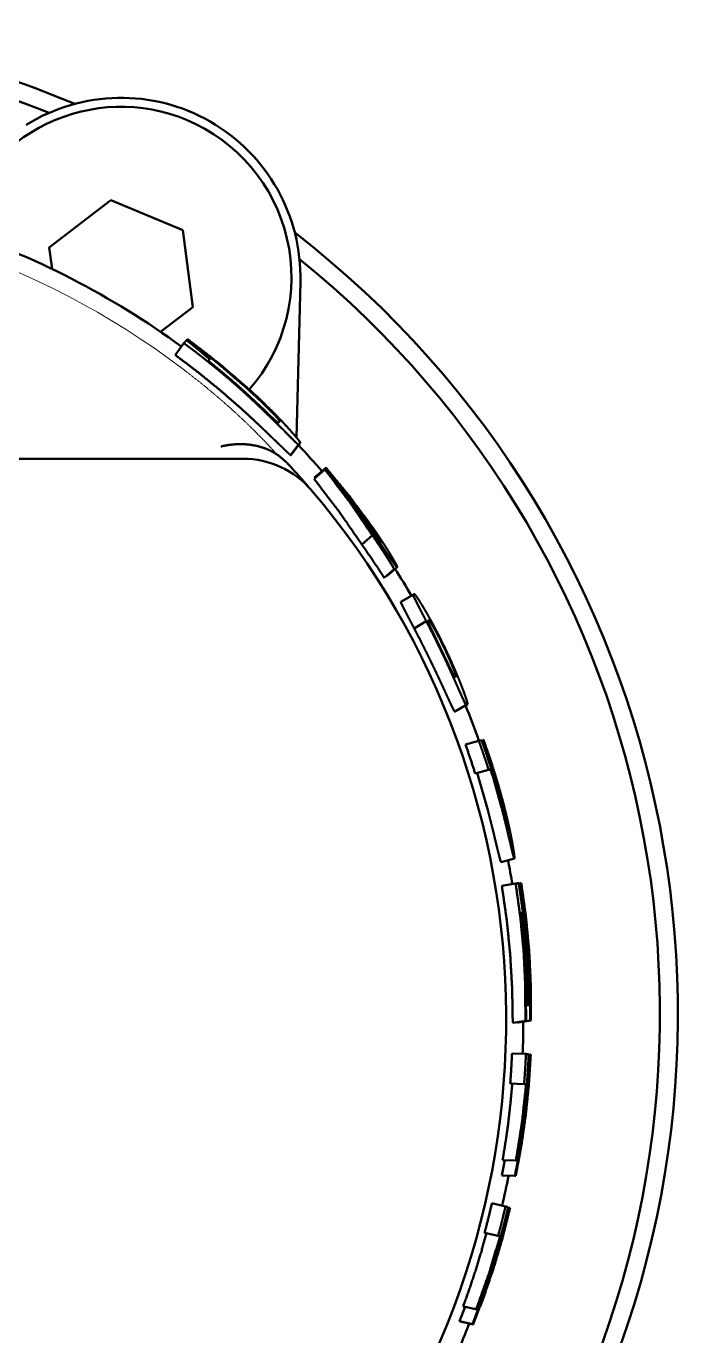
# Paper-space layout 'Layout1' of a CAD drawing. Header units: millimetres. Extents: x 69 to 348, y 30 to 269.
# Drawn here: x 239.91 to 254.44, y 239.8 to 268.98 of the extents above; entities that cross this region are included whole.
import ezdxf

# ---------------------------------------------------------------- set-up
doc = ezdxf.new("R2010")
doc.units = ezdxf.units.MM
doc.layers.add('170', color=7, linetype='Continuous', true_color=0xffffff)

psp = doc.layouts.get("Layout1")

# ---------------------------------------------------------------- linework, layer by layer
at = {"layer": '170', "color": 155, "linetype": 'Continuous', "lineweight": 50}
for p, q in [((240.429, 264.053), (241.805, 265.105)), ((241.805, 265.105), (243.404, 264.439)), ((243.404, 264.439), (243.627, 262.722)), ((240.491, 263.573), (240.429, 264.053)), ((245.938, 259.821), (246.027, 263.284)), ((243.627, 262.722), (242.911, 262.174)), ((243.43, 261.919), (243.238, 261.656)), ((243.502, 261.999), (243.491, 261.984)), ((245.851, 259.467), (246.022, 259.701)), ((245.817, 259.429), (245.988, 259.663)), ((245.821, 259.435), (245.847, 259.464)), ((245.847, 259.464), (245.851, 259.467)), ((246.585, 259.134), (246.343, 258.925)), ((246.599, 259.144), (246.585, 259.134)), ((246.574, 259.104), (246.333, 258.895)), ((247.631, 257.637), (247.398, 257.435)), ((248.121, 256.888), (247.896, 256.694)), ((247.961, 256.735), (248.186, 256.93)), ((248.542, 256.316), (248.27, 256.156)), ((248.835, 255.724), (248.565, 255.565)), ((249.753, 253.874), (249.5, 253.725)), ((249.753, 253.874), (249.753, 253.874)), ((250.006, 253.058), (249.709, 252.977)), ((250.11, 253.084), (250.094, 253.08)), ((250.225, 252.413), (249.925, 252.332)), ((250.213, 251.49), (249.968, 252.343)), ((250.503, 250.359), (250.799, 250.439)), ((250.826, 249.882), (250.519, 249.831)), ((250.934, 249.887), (250.898, 249.881)), ((251.118, 247.172), (251.054, 247.162)), ((251.101, 247.17), (251.054, 247.163)), ((251.043, 246.821), (250.762, 246.774)), ((251.061, 246.823), (250.78, 246.776)), ((251.151, 246.829), (250.87, 246.783)), ((251.169, 246.83), (250.887, 246.784)), ((251.056, 246.083), (250.746, 246.095)), ((251.015, 245.408), (250.706, 245.421)), ((250.582, 243.717), (250.52, 243.378)), ((250.833, 243.708), (250.537, 243.72)), ((250.85, 243.707), (250.554, 243.719)), ((250.833, 243.708), (250.85, 243.707)), ((250.811, 243.366), (250.52, 243.378)), ((250.828, 243.364), (250.537, 243.376)), ((250.601, 242.687), (250.297, 242.756)), ((250.436, 242.031), (250.134, 242.1)), ((249.7, 240.448), (249.577, 240.126)), ((249.947, 240.393), (249.657, 240.459)), ((249.963, 240.389), (249.673, 240.455)), ((249.947, 240.393), (249.963, 240.389)), ((249.863, 240.061), (249.577, 240.126)), ((249.879, 240.056), (249.594, 240.121))]:
    psp.add_line(p, q, dxfattribs=at)
for centre, radius, start, end in [((232.442, 246.983), 22, 67.1194, 166.1925), ((232.442, 246.983), 21.6, 68.3006, 165.9337), ((242.028, 263.387), 4, 60.2115, 121.8971), ((242.028, 263.387), 3.8, 67.4, 163.9897), ((242.028, 263.387), 3.8, 318.8459, 67.4), ((242.028, 263.387), 4, 358.526, 60.2115), ((232.442, 246.983), 22, 247.125, 52.2806), ((232.446, 246.856), 18.552, 53.8646, 71.7704), ((232.442, 246.983), 21.6, 248.3062, 51.0994), ((232.446, 246.856), 18.625, 40.9704, 43.3766), ((244.753, 257.344), 2, 40.4363, 90), ((232.446, 246.856), 18.17, 320.3131, 40.4363), ((232.446, 246.856), 18.625, 30.4407, 32.5907), ((232.446, 246.856), 18.625, 19.4442, 22.0489), ((232.446, 246.856), 18.552, 9.3084, 11.013), ((232.446, 246.856), 18.552, 357.5876, 359.833), ((232.446, 246.856), 18.552, 347.0332, 349.1714), ((232.446, 246.856), 18.625, 336.4595, 338.65)]:
    psp.add_arc(centre, radius, start, end, dxfattribs=at)
at = {"layer": '170', "color": 155, "linetype": 'Continuous', "lineweight": 13}
for centre, radius, start, end in [((242.028, 263.387), 3.8, 67.4, 163.9897), ((242.028, 263.387), 3.8, 318.86, 67.4), ((232.446, 246.856), 18.17, 52.9774, 127.0982), ((232.446, 246.856), 18.17, 320.3131, 40.4363)]:
    psp.add_arc(centre, radius, start, end, dxfattribs=at)
at = {"layer": '170', "color": 155, "linetype": 'Continuous', "lineweight": 50}
for points, knots in [([(243.489, 261.985), (243.482, 261.977), (243.467, 261.96), (243.452, 261.944), (243.444, 261.936), (243.43, 261.919)], [0, 0, 0.125147, 0.375096, 0.625061, 0.750035, 1, 1]), ([(243.43, 261.919), (243.498, 261.869), (243.566, 261.818), (243.634, 261.767), (243.702, 261.716), (243.769, 261.664), (243.837, 261.612), (243.904, 261.559), (243.97, 261.506)], [0, 0, 0.124879, 0.24973, 0.374774, 0.499814, 0.624854, 0.749902, 0.874956, 1, 1]), ([(244.002, 261.565), (243.939, 261.618), (243.876, 261.672), (243.812, 261.725), (243.748, 261.777), (243.684, 261.83), (243.619, 261.882), (243.554, 261.933), (243.489, 261.985)], [0, 0, 0.124888, 0.249805, 0.374824, 0.499854, 0.624857, 0.749924, 0.874927, 1, 1]), ([(243.502, 261.999), (244.181, 261.475), (244.832, 260.917)], [0, 0, 0.5, 1, 1]), ([(244.894, 260.883), (244.219, 261.466), (243.514, 262.012)], [0, 0, 0.499985, 1, 1]), ([(243.238, 261.656), (243.51, 261.453), (243.78, 261.245)], [0, 0, 0.499986, 1, 1]), ([(243.97, 261.506), (244.078, 261.42), (244.185, 261.333), (244.291, 261.245), (244.396, 261.156), (244.501, 261.066), (244.605, 260.975), (244.708, 260.883), (244.811, 260.791)], [0, 0, 0.124901, 0.249787, 0.374828, 0.499857, 0.624897, 0.749927, 0.874959, 1, 1]), ([(244.773, 260.849), (244.676, 260.936), (244.578, 261.022), (244.479, 261.108), (244.38, 261.192), (244.28, 261.276), (244.179, 261.36), (244.078, 261.442), (243.976, 261.524)], [0, 0, 0.124791, 0.249609, 0.374663, 0.499732, 0.624797, 0.749865, 0.874932, 1, 1]), ([(243.78, 261.245), (244.208, 260.897), (244.625, 260.537)], [0, 0, 0.500007, 1, 1]), ([(244.832, 260.917), (244.983, 260.778), (245.131, 260.639), (245.167, 260.604), (245.203, 260.569), (245.238, 260.535), (245.273, 260.501), (245.306, 260.468), (245.338, 260.436), (245.354, 260.42), (245.369, 260.404), (245.383, 260.389), (245.398, 260.375), (245.424, 260.347), (245.448, 260.322), (245.459, 260.31), (245.47, 260.299), (245.48, 260.288), (245.489, 260.278), (245.506, 260.259), (245.521, 260.243), (245.533, 260.228), (245.543, 260.216), (245.557, 260.198), (245.565, 260.186), (245.568, 260.179), (245.568, 260.176)], [0, 0, 0.196269, 0.390087, 0.438031, 0.485705, 0.532778, 0.578787, 0.623582, 0.667079, 0.688263, 0.708973, 0.728985, 0.748287, 0.784577, 0.81787, 0.833452, 0.848281, 0.862414, 0.87574, 0.899857, 0.920814, 0.938767, 0.953718, 0.975806, 0.989588, 0.996896, 1, 1]), ([(245.546, 260.253), (245.472, 260.329), (245.395, 260.407), (245.356, 260.446), (245.315, 260.486), (245.274, 260.526), (245.233, 260.566), (245.065, 260.726), (244.894, 260.883)], [0, 0, 0.116831, 0.237759, 0.299512, 0.362023, 0.425196, 0.488793, 0.744133, 1, 1]), ([(245.536, 260.151), (245.533, 260.15), (245.527, 260.153), (245.523, 260.155), (245.517, 260.159), (245.51, 260.164), (245.501, 260.171), (245.491, 260.18), (245.479, 260.19), (245.464, 260.204), (245.447, 260.219), (245.427, 260.237), (245.405, 260.258), (245.393, 260.269), (245.38, 260.281), (245.352, 260.307), (245.291, 260.366), (245.274, 260.382), (245.24, 260.414), (245.223, 260.431), (245.151, 260.498), (245.078, 260.568), (245.041, 260.603), (245.003, 260.638), (244.965, 260.673), (244.927, 260.709), (244.85, 260.779), (244.773, 260.849)], [0, 0, 0.003121, 0.009291, 0.014287, 0.020862, 0.029256, 0.039731, 0.05274, 0.068683, 0.087734, 0.110163, 0.136027, 0.165214, 0.181153, 0.198023, 0.234735, 0.316714, 0.338644, 0.384012, 0.407253, 0.502098, 0.599504, 0.648987, 0.698827, 0.748854, 0.798943, 0.89936, 1, 1]), ([(244.811, 260.791), (244.981, 260.634), (245.149, 260.475), (245.312, 260.317), (245.465, 260.167)], [0, 0, 0.256303, 0.512077, 0.762647, 1, 1]), ([(244.625, 260.537), (244.797, 260.382), (244.967, 260.225), (245.05, 260.147), (245.132, 260.07), (245.211, 259.995), (245.287, 259.923)], [0, 0, 0.256322, 0.512106, 0.638691, 0.762717, 0.883378, 1, 1]), ([(245.465, 260.167), (245.523, 260.11), (245.579, 260.054), (245.641, 259.993), (245.699, 259.935), (245.803, 259.83), (245.848, 259.785), (245.889, 259.744)], [0, 0, 0.136335, 0.267495, 0.412956, 0.550046, 0.796135, 0.903693, 1, 1]), ([(245.948, 259.809), (245.916, 259.847), (245.881, 259.888), (245.835, 259.94), (245.785, 259.996), (245.731, 260.056), (245.673, 260.119), (245.611, 260.184), (245.546, 260.253)], [0, 0, 0.082456, 0.173134, 0.288568, 0.413925, 0.548498, 0.691534, 0.842277, 1, 1]), ([(245.287, 259.923), (245.353, 259.859), (245.416, 259.799), (245.476, 259.741), (245.559, 259.661), (245.584, 259.636), (245.633, 259.589), (245.677, 259.546), (245.717, 259.508)], [0, 0, 0.153079, 0.299519, 0.438661, 0.632199, 0.692176, 0.804716, 0.907347, 1, 1]), ([(245.889, 259.744), (245.924, 259.71), (245.949, 259.687), (245.958, 259.678), (245.966, 259.672), (245.972, 259.667), (245.977, 259.664), (245.984, 259.662), (245.987, 259.662), (245.989, 259.664), (245.991, 259.667)], [0, 0, 0.35862, 0.611588, 0.704752, 0.778678, 0.835591, 0.877677, 0.929027, 0.955249, 0.977309, 1, 1]), ([(246.018, 259.698), (246.023, 259.702), (246.021, 259.713), (246.014, 259.725), (246.001, 259.743), (245.991, 259.756), (245.979, 259.771), (245.965, 259.789), (245.948, 259.809)], [0, 0, 0.042989, 0.122365, 0.222221, 0.388871, 0.503275, 0.642096, 0.80735, 1, 1]), ([(245.713, 259.27), (245.577, 259.391), (245.424, 259.491), (245.383, 259.512), (245.342, 259.533), (245.299, 259.552), (245.255, 259.57), (245.165, 259.601), (245.073, 259.627), (244.978, 259.646), (244.881, 259.66), (244.831, 259.665), (244.781, 259.668), (244.73, 259.67), (244.679, 259.67), (244.575, 259.667), (244.471, 259.657), (244.419, 259.65), (244.366, 259.641), (244.34, 259.636), (244.313, 259.631), (244.287, 259.626), (244.261, 259.62)], [0, 0, 0.116396, 0.233261, 0.26285, 0.292665, 0.32275, 0.353081, 0.414046, 0.475426, 0.53744, 0.60037, 0.632255, 0.664459, 0.697026, 0.729904, 0.796179, 0.86327, 0.897182, 0.931366, 0.948584, 0.965754, 0.982847, 1, 1]), ([(245.717, 259.508), (245.752, 259.475), (245.777, 259.452), (245.787, 259.444), (245.795, 259.437), (245.801, 259.433), (245.806, 259.43), (245.813, 259.427), (245.816, 259.428), (245.817, 259.429)], [0, 0, 0.370179, 0.631271, 0.727443, 0.803827, 0.862642, 0.906152, 0.95955, 0.986853, 1, 1]), ([(245.991, 259.667), (246.004, 259.682), (246.018, 259.698)], [0, 0, 0.50002, 1, 1]), ([(220.138, 259.344), (221.561, 259.344), (223.002, 259.344), (224.467, 259.344), (225.21, 259.344), (226.725, 259.344), (228.287, 259.344), (229.294, 259.344), (229.498, 259.344), (229.704, 259.344), (229.91, 259.344), (230.735, 259.344), (232.391, 259.344), (234.054, 259.344), (234.471, 259.344), (234.884, 259.344), (235.7, 259.344), (237.294, 259.344), (238.847, 259.344), (239.612, 259.344), (240.369, 259.344), (241.117, 259.344), (242.59, 259.344), (244.037, 259.344), (244.753, 259.344)], [0, 0, 0.057785, 0.116328, 0.175845, 0.206055, 0.26761, 0.331068, 0.371954, 0.380263, 0.388618, 0.396987, 0.430507, 0.497772, 0.565347, 0.582268, 0.599059, 0.632206, 0.696978, 0.760085, 0.791133, 0.821889, 0.852289, 0.91212, 0.970916, 1, 1]), ([(245.713, 259.27), (245.719, 259.264), (245.725, 259.258), (245.732, 259.251), (245.738, 259.243)], [0, 0, 0.226214, 0.475409, 0.735308, 1, 1]), ([(245.738, 259.243), (245.858, 259.114), (245.963, 258.998), (246.055, 258.894), (246.133, 258.806), (246.201, 258.728)], [0, 0, 0.253752, 0.48111, 0.680813, 0.850782, 1, 1]), ([(246.585, 259.134), (247.12, 258.484), (247.621, 257.809)], [0, 0, 0.499991, 1, 1]), ([(247.624, 257.834), (247.128, 258.502), (246.599, 259.144)], [0, 0, 0.499988, 1, 1]), ([(246.333, 258.895), (246.884, 258.177), (247.398, 257.435)], [0, 0, 0.500418, 1, 1]), ([(246.574, 259.104), (247.123, 258.385), (247.631, 257.637)], [0, 0, 0.500292, 1, 1]), ([(247.599, 257.793), (247.103, 258.461), (246.574, 259.104)], [0, 0, 0.499996, 1, 1]), ([(248.121, 256.888), (247.779, 257.46), (247.416, 258.019)], [0, 0, 0.499799, 1, 1]), ([(247.416, 258.018), (247.436, 257.99), (247.457, 257.962), (247.477, 257.934), (247.498, 257.905), (247.518, 257.877), (247.538, 257.848), (247.558, 257.82), (247.579, 257.791)], [0, 0, 0.124941, 0.249974, 0.374936, 0.499949, 0.624953, 0.749991, 0.874978, 1, 1]), ([(247.579, 257.791), (247.642, 257.701), (247.704, 257.611), (247.735, 257.567), (247.781, 257.501), (247.811, 257.457), (247.854, 257.393), (247.882, 257.351), (247.91, 257.311), (247.936, 257.272), (247.984, 257.201), (248.028, 257.137)], [0, 0, 0.139068, 0.276612, 0.344745, 0.446019, 0.512876, 0.610721, 0.673625, 0.734649, 0.793615, 0.902915, 1, 1]), ([(247.761, 257.565), (247.745, 257.586), (247.728, 257.61), (247.709, 257.637), (247.689, 257.665), (247.668, 257.695), (247.645, 257.727), (247.599, 257.793)], [0, 0, 0.09465, 0.19969, 0.315859, 0.441311, 0.573795, 0.712794, 1, 1]), ([(247.621, 257.809), (247.644, 257.776), (247.667, 257.744), (247.688, 257.712), (247.709, 257.681), (247.728, 257.653), (247.746, 257.626), (247.762, 257.601), (247.777, 257.578)], [0, 0, 0.143373, 0.284422, 0.423148, 0.556299, 0.680703, 0.796737, 0.90354, 1, 1]), ([(248.028, 257.137), (248.057, 257.094), (248.083, 257.057), (248.105, 257.025), (248.124, 256.999), (248.132, 256.988), (248.139, 256.978), (248.146, 256.969), (248.152, 256.961), (248.163, 256.948), (248.171, 256.939), (248.178, 256.932), (248.182, 256.929), (248.184, 256.929), (248.185, 256.929), (248.185, 256.931), (248.186, 256.933), (248.18, 256.95), (248.166, 256.981), (248.161, 256.992), (248.155, 257.003), (248.148, 257.016), (248.141, 257.03), (248.124, 257.061), (248.103, 257.097), (248.092, 257.117), (248.079, 257.138), (248.066, 257.161), (248.051, 257.185), (248.02, 257.237), (247.985, 257.293), (247.966, 257.323), (247.947, 257.354), (247.926, 257.386), (247.905, 257.419), (247.862, 257.485), (247.817, 257.554), (247.722, 257.694), (247.624, 257.834)], [0, 0, 0.039217, 0.073025, 0.101907, 0.126276, 0.136843, 0.146364, 0.154838, 0.162371, 0.174845, 0.184236, 0.190977, 0.195186, 0.196408, 0.19726, 0.198291, 0.199861, 0.213277, 0.23945, 0.248155, 0.257862, 0.268593, 0.280348, 0.307018, 0.338236, 0.355698, 0.374434, 0.39436, 0.415347, 0.460607, 0.510438, 0.537171, 0.564941, 0.593415, 0.622483, 0.682351, 0.744304, 0.871222, 1, 1]), ([(247.398, 257.435), (247.652, 257.067), (247.896, 256.694)], [0, 0, 0.500001, 1, 1]), ([(247.631, 257.637), (247.695, 257.545), (247.757, 257.453), (247.82, 257.36), (247.881, 257.266), (247.942, 257.172), (248.002, 257.078), (248.062, 256.983), (248.121, 256.888)], [0, 0, 0.124865, 0.249734, 0.374901, 0.500051, 0.625216, 0.750388, 0.875201, 1, 1]), ([(247.777, 257.578), (247.792, 257.553), (247.804, 257.534), (247.809, 257.526), (247.812, 257.519), (247.816, 257.513), (247.819, 257.507), (247.826, 257.491), (247.828, 257.484), (247.827, 257.483), (247.825, 257.483), (247.821, 257.487), (247.815, 257.494), (247.811, 257.498), (247.806, 257.505), (247.8, 257.512), (247.794, 257.521), (247.779, 257.541), (247.761, 257.565)], [0, 0, 0.136709, 0.241471, 0.284299, 0.321797, 0.354411, 0.383144, 0.46427, 0.499837, 0.506748, 0.516995, 0.540857, 0.582989, 0.613102, 0.650314, 0.694031, 0.743917, 0.860782, 1, 1]), ([(248.542, 256.316), (248.542, 256.306), (248.552, 256.28), (248.56, 256.261), (248.572, 256.236), (248.579, 256.222), (248.586, 256.206), (248.595, 256.19), (248.604, 256.172), (248.624, 256.132), (248.647, 256.088), (248.673, 256.038), (248.686, 256.011), (248.732, 255.924), (248.764, 255.861), (248.799, 255.795), (248.835, 255.724)], [0, 0, 0.014368, 0.05598, 0.088603, 0.12968, 0.153511, 0.179618, 0.207833, 0.238115, 0.305191, 0.38093, 0.465431, 0.511013, 0.658939, 0.765918, 0.879545, 1, 1]), ([(248.926, 255.76), (248.887, 255.83), (248.85, 255.896), (248.815, 255.957), (248.781, 256.015), (248.764, 256.042), (248.749, 256.069), (248.734, 256.093), (248.719, 256.117), (248.692, 256.16), (248.668, 256.198), (248.657, 256.216), (248.646, 256.231), (248.637, 256.246), (248.628, 256.259), (248.612, 256.282), (248.598, 256.3), (248.588, 256.314), (248.58, 256.323), (248.574, 256.328), (248.571, 256.329)], [0, 0, 0.118945, 0.231311, 0.337168, 0.436614, 0.483911, 0.529335, 0.572593, 0.613685, 0.689418, 0.75656, 0.786941, 0.815222, 0.841381, 0.865348, 0.906719, 0.939878, 0.965376, 0.983553, 0.99478, 1, 1]), ([(248.27, 256.156), (248.27, 256.146), (248.279, 256.12), (248.288, 256.101), (248.3, 256.076), (248.307, 256.062), (248.314, 256.046), (248.323, 256.03), (248.332, 256.012), (248.352, 255.972), (248.375, 255.928), (248.388, 255.904), (248.415, 255.851), (248.46, 255.765), (248.493, 255.702), (248.565, 255.565)], [0, 0, 0.014371, 0.055972, 0.088584, 0.129667, 0.153516, 0.179613, 0.207833, 0.238108, 0.305168, 0.380937, 0.422071, 0.511007, 0.658939, 0.765931, 1, 1]), ([(248.835, 255.724), (248.91, 255.577), (248.989, 255.422), (249.009, 255.381), (249.03, 255.34), (249.05, 255.298), (249.07, 255.257), (249.111, 255.174), (249.152, 255.09), (249.172, 255.048), (249.192, 255.006), (249.212, 254.964), (249.232, 254.922), (249.271, 254.84), (249.308, 254.758), (249.345, 254.678), (249.381, 254.6), (249.399, 254.561), (249.416, 254.523), (249.45, 254.448), (249.481, 254.378), (249.511, 254.311), (249.54, 254.247), (249.566, 254.187), (249.591, 254.132), (249.613, 254.082), (249.633, 254.036), (249.651, 253.997), (249.66, 253.979), (249.668, 253.962), (249.675, 253.947), (249.681, 253.933), (249.693, 253.909), (249.703, 253.89), (249.711, 253.876), (249.718, 253.866), (249.722, 253.861), (249.725, 253.86)], [0, 0, 0.079655, 0.163928, 0.185917, 0.208175, 0.230495, 0.25286, 0.297672, 0.342589, 0.365086, 0.387611, 0.410133, 0.43253, 0.476763, 0.520205, 0.562822, 0.604586, 0.625171, 0.645503, 0.684921, 0.722426, 0.758001, 0.791661, 0.823379, 0.852643, 0.879206, 0.903121, 0.924333, 0.933939, 0.942842, 0.951014, 0.958479, 0.97139, 0.981714, 0.989605, 0.995149, 0.998485, 1, 1]), ([(248.952, 255.54), (248.93, 255.585), (248.912, 255.625), (248.896, 255.658), (248.884, 255.684), (248.88, 255.695), (248.876, 255.704), (248.873, 255.712), (248.871, 255.718), (248.869, 255.726), (248.869, 255.73)], [0, 0, 0.243543, 0.45352, 0.628479, 0.767201, 0.823492, 0.871246, 0.910797, 0.942335, 0.983409, 1, 1]), ([(248.896, 255.748), (248.899, 255.747), (248.905, 255.741), (248.913, 255.729), (248.925, 255.711), (248.932, 255.7), (248.94, 255.687), (248.949, 255.672), (248.958, 255.656), (248.98, 255.618), (249.005, 255.574)], [0, 0, 0.015063, 0.055165, 0.125777, 0.229598, 0.2946, 0.368636, 0.452042, 0.544635, 0.755399, 1, 1]), ([(249.532, 254.502), (249.468, 254.653), (249.399, 254.811), (249.381, 254.851), (249.363, 254.892), (249.344, 254.933), (249.325, 254.975), (249.286, 255.057), (249.247, 255.139), (249.207, 255.221), (249.167, 255.302), (249.147, 255.343), (249.126, 255.383), (249.106, 255.424), (249.085, 255.464), (249.005, 255.617), (248.926, 255.76)], [0, 0, 0.117244, 0.240356, 0.272073, 0.30417, 0.33664, 0.369272, 0.434507, 0.499673, 0.564753, 0.629769, 0.662247, 0.694699, 0.727152, 0.75936, 0.882986, 1, 1]), ([(248.565, 255.565), (248.64, 255.419), (248.72, 255.264), (248.74, 255.223), (248.761, 255.182), (248.782, 255.141), (248.802, 255.1), (248.844, 255.017), (248.885, 254.934), (248.905, 254.892), (248.926, 254.85), (248.946, 254.808), (248.966, 254.767), (249.006, 254.684), (249.045, 254.603), (249.082, 254.524), (249.119, 254.446), (249.155, 254.369), (249.189, 254.295), (249.222, 254.225), (249.252, 254.158), (249.309, 254.035), (249.334, 253.981), (249.357, 253.931), (249.378, 253.886), (249.396, 253.846), (249.405, 253.829), (249.413, 253.812), (249.42, 253.797), (249.427, 253.783), (249.44, 253.759), (249.45, 253.741), (249.454, 253.733), (249.458, 253.727), (249.461, 253.721), (249.464, 253.717), (249.469, 253.712), (249.472, 253.711)], [0, 0, 0.079605, 0.163891, 0.185899, 0.20817, 0.230505, 0.252866, 0.297677, 0.342592, 0.365088, 0.387602, 0.410134, 0.432573, 0.476866, 0.520347, 0.562957, 0.604706, 0.645575, 0.685059, 0.722593, 0.758162, 0.82348, 0.852749, 0.879312, 0.903199, 0.924383, 0.933958, 0.942857, 0.951025, 0.958487, 0.971386, 0.9817, 0.985945, 0.989587, 0.992646, 0.995143, 0.998486, 1, 1]), ([(249.373, 254.666), (249.352, 254.71), (249.329, 254.757), (249.305, 254.809), (249.278, 254.864), (249.222, 254.982), (249.193, 255.044), (249.163, 255.105), (249.133, 255.167), (249.103, 255.229), (249.045, 255.347), (249.032, 255.375), (249.007, 255.427), (248.995, 255.451), (248.952, 255.54)], [0, 0, 0.050295, 0.104575, 0.163423, 0.226399, 0.361255, 0.431665, 0.502282, 0.572965, 0.643769, 0.779497, 0.811229, 0.87053, 0.898155, 1, 1]), ([(249.005, 255.574), (249.028, 255.532), (249.053, 255.487), (249.066, 255.463), (249.079, 255.438), (249.086, 255.424), (249.093, 255.411), (249.1, 255.397), (249.107, 255.383), (249.137, 255.326), (249.168, 255.265), (249.198, 255.202), (249.229, 255.139), (249.244, 255.108), (249.259, 255.077), (249.274, 255.045), (249.288, 255.014), (249.317, 254.952), (249.344, 254.893), (249.356, 254.864), (249.369, 254.836), (249.381, 254.809), (249.392, 254.783), (249.413, 254.733), (249.432, 254.687)], [0, 0, 0.049215, 0.101301, 0.128908, 0.157836, 0.172886, 0.188291, 0.20394, 0.219833, 0.285839, 0.355203, 0.425957, 0.496677, 0.53204, 0.567385, 0.602752, 0.637925, 0.706646, 0.772839, 0.804915, 0.836094, 0.866095, 0.894927, 0.949449, 1, 1]), ([(249.47, 254.484), (249.467, 254.486), (249.461, 254.493), (249.453, 254.507), (249.443, 254.525), (249.43, 254.551), (249.414, 254.582), (249.395, 254.621), (249.373, 254.666)], [0, 0, 0.017825, 0.062207, 0.135882, 0.240343, 0.377152, 0.549576, 0.757636, 1, 1]), ([(249.432, 254.687), (249.451, 254.64), (249.467, 254.6), (249.48, 254.566), (249.49, 254.539), (249.493, 254.528), (249.496, 254.519), (249.499, 254.511), (249.5, 254.505), (249.501, 254.497), (249.5, 254.494)], [0, 0, 0.24571, 0.457157, 0.63275, 0.771676, 0.827708, 0.875068, 0.914184, 0.945158, 0.984796, 1, 1]), ([(249.753, 253.874), (249.754, 253.884), (249.749, 253.912), (249.743, 253.933), (249.735, 253.96), (249.73, 253.975), (249.725, 253.992), (249.719, 254.01), (249.713, 254.029), (249.698, 254.071), (249.681, 254.119), (249.672, 254.145), (249.662, 254.172), (249.651, 254.2), (249.64, 254.23), (249.616, 254.292), (249.59, 254.358), (249.562, 254.428), (249.532, 254.502)], [0, 0, 0.015423, 0.057689, 0.090525, 0.131768, 0.155699, 0.18183, 0.210143, 0.240502, 0.307667, 0.3835, 0.424676, 0.468031, 0.513568, 0.56108, 0.66108, 0.76753, 0.880459, 1, 1]), ([(250.067, 253.073), (250.037, 253.066), (250.021, 253.062), (250.006, 253.058)], [0, 0, 0.500281, 0.75018, 1, 1]), ([(250.006, 253.058), (250.032, 252.986), (250.057, 252.914), (250.094, 252.809), (250.13, 252.704), (250.178, 252.559), (250.225, 252.413)], [0, 0, 0.112255, 0.2245, 0.387663, 0.550815, 0.775421, 1, 1]), ([(250.529, 251.58), (250.449, 251.879), (250.363, 252.176), (250.288, 252.42), (250.21, 252.662), (250.14, 252.868), (250.067, 253.073)], [0, 0, 0.198118, 0.396226, 0.558927, 0.72163, 0.860808, 1, 1]), ([(250.094, 253.08), (250.185, 252.821), (250.271, 252.562), (250.348, 252.318), (250.422, 252.073), (250.492, 251.827), (250.558, 251.579)], [0, 0, 0.174183, 0.34837, 0.511198, 0.674032, 0.83701, 1, 1]), ([(250.575, 251.58), (250.495, 251.88), (250.409, 252.177), (250.334, 252.423), (250.255, 252.668), (250.184, 252.876), (250.11, 253.084)], [0, 0, 0.196829, 0.393667, 0.556959, 0.720255, 0.860117, 1, 1]), ([(249.925, 252.332), (249.82, 252.655), (249.709, 252.977)], [0, 0, 0.499984, 1, 1]), ([(250.225, 252.413), (250.231, 252.416), (250.238, 252.419), (250.245, 252.422), (250.253, 252.425), (250.259, 252.428), (250.266, 252.431)], [0, 0, 0.160126, 0.320068, 0.496627, 0.673369, 0.836383, 1, 1]), ([(250.266, 252.431), (250.395, 252.003), (250.513, 251.572)], [0, 0, 0.499987, 1, 1]), ([(250.513, 251.572), (250.551, 251.423), (250.588, 251.276), (250.606, 251.203), (250.615, 251.168), (250.64, 251.064), (250.655, 250.999), (250.67, 250.935), (250.685, 250.875), (250.698, 250.817), (250.705, 250.79), (250.723, 250.713), (250.734, 250.666), (250.744, 250.623), (250.754, 250.584)], [0, 0, 0.151899, 0.300857, 0.374087, 0.410223, 0.51475, 0.581199, 0.645074, 0.706342, 0.764656, 0.792369, 0.869919, 0.917049, 0.96051, 1, 1]), ([(250.667, 251.074), (250.665, 251.076), (250.662, 251.082), (250.659, 251.092), (250.654, 251.107), (250.651, 251.116), (250.648, 251.126), (250.645, 251.138), (250.641, 251.15), (250.638, 251.163), (250.634, 251.178), (250.629, 251.194), (250.625, 251.21), (250.615, 251.247), (250.605, 251.287), (250.593, 251.331), (250.569, 251.426), (250.543, 251.528), (250.529, 251.58)], [0, 0, 0.005098, 0.017966, 0.0389, 0.0684, 0.08647, 0.106675, 0.128931, 0.153286, 0.179817, 0.208562, 0.239609, 0.272767, 0.344754, 0.424182, 0.510726, 0.698184, 0.898063, 1, 1]), ([(250.558, 251.579), (250.57, 251.531), (250.582, 251.484), (250.588, 251.461), (250.593, 251.437), (250.599, 251.414), (250.604, 251.392), (250.614, 251.348), (250.624, 251.307), (250.632, 251.268), (250.64, 251.231), (250.647, 251.198), (250.653, 251.168), (250.655, 251.154), (250.658, 251.141), (250.66, 251.129), (250.662, 251.118), (250.665, 251.1), (250.667, 251.086), (250.667, 251.081), (250.668, 251.077), (250.667, 251.075), (250.667, 251.074)], [0, 0, 0.095678, 0.189737, 0.23621, 0.282277, 0.327948, 0.372846, 0.459314, 0.541373, 0.618979, 0.690765, 0.756047, 0.815327, 0.842654, 0.868133, 0.891555, 0.912919, 0.949298, 0.976544, 0.986498, 0.993695, 0.998137, 1, 1]), ([(250.713, 250.986), (250.697, 251.062), (250.68, 251.142), (250.661, 251.226), (250.641, 251.313), (250.609, 251.446), (250.575, 251.58)], [0, 0, 0.128232, 0.262107, 0.40332, 0.548003, 0.772773, 1, 1]), ([(250.457, 250.504), (250.447, 250.542), (250.437, 250.585), (250.413, 250.681), (250.4, 250.736), (250.393, 250.764), (250.372, 250.853), (250.341, 250.982), (250.324, 251.05), (250.315, 251.086), (250.297, 251.157), (250.288, 251.193), (250.27, 251.266), (250.251, 251.34), (250.232, 251.415), (250.213, 251.49)], [0, 0, 0.039316, 0.082464, 0.180152, 0.234821, 0.263561, 0.354001, 0.48425, 0.553563, 0.589225, 0.661644, 0.698253, 0.772275, 0.847327, 0.923372, 1, 1]), ([(250.785, 250.582), (250.779, 250.625), (250.771, 250.673), (250.762, 250.727), (250.752, 250.785), (250.734, 250.881), (250.713, 250.986)], [0, 0, 0.105577, 0.223502, 0.356816, 0.502397, 0.740402, 1, 1]), ([(250.503, 250.359), (250.497, 250.367), (250.488, 250.392), (250.482, 250.412), (250.475, 250.436), (250.466, 250.467), (250.457, 250.504)], [0, 0, 0.063703, 0.242451, 0.376909, 0.544586, 0.75039, 1, 1]), ([(250.754, 250.584), (250.763, 250.547), (250.771, 250.517), (250.778, 250.492), (250.784, 250.472), (250.793, 250.447), (250.799, 250.439)], [0, 0, 0.249714, 0.456578, 0.625093, 0.759316, 0.937015, 1, 1]), ([(250.799, 250.439), (250.8, 250.441), (250.801, 250.447), (250.801, 250.457), (250.8, 250.473), (250.797, 250.494), (250.794, 250.521), (250.79, 250.55), (250.785, 250.582)], [0, 0, 0.017145, 0.056348, 0.126582, 0.235533, 0.386344, 0.570274, 0.777882, 1, 1]), ([(250.519, 249.831), (250.628, 249.071), (250.704, 248.308), (250.749, 247.542), (250.762, 246.774)], [0, 0, 0.250053, 0.500111, 0.750059, 1, 1]), ([(250.897, 249.886), (250.888, 249.886), (250.879, 249.885), (250.87, 249.885), (250.861, 249.884), (250.844, 249.883), (250.826, 249.882)], [0, 0, 0.12506, 0.250136, 0.374907, 0.499984, 0.750136, 1, 1]), ([(250.826, 249.882), (250.933, 249.121), (251.005, 248.356), (251.042, 247.589), (251.043, 246.821)], [0, 0, 0.250063, 0.500129, 0.750067, 1, 1]), ([(251.118, 247.172), (251.104, 247.854), (251.063, 248.534), (250.993, 249.212), (250.897, 249.886)], [0, 0, 0.250049, 0.500102, 0.750051, 1, 1]), ([(250.934, 249.887), (251.04, 249.127), (251.112, 248.362), (251.149, 247.596), (251.151, 246.829)], [0, 0, 0.250064, 0.500132, 0.750066, 1, 1]), ([(251.169, 246.83), (251.166, 247.598), (251.129, 248.364), (251.057, 249.128), (250.951, 249.888)], [0, 0, 0.250064, 0.50013, 0.750065, 1, 1]), ([(250.938, 249.222), (250.956, 249.226), (250.974, 249.23)], [0, 0, 0.500064, 1, 1]), ([(251.061, 246.823), (251.043, 248.024), (250.938, 249.222)], [0, 0, 0.500001, 1, 1]), ([(250.974, 249.23), (251.069, 248.202), (251.101, 247.17)], [0, 0, 0.500003, 1, 1]), ([(251.101, 247.17), (251.109, 247.171), (251.118, 247.172)], [0, 0, 0.500063, 1, 1]), ([(251.151, 246.829), (251.16, 246.83), (251.169, 246.83)], [0, 0, 0.500052, 1, 1]), ([(250.746, 246.095), (250.729, 245.758), (250.706, 245.421)], [0, 0, 0.500014, 1, 1]), ([(251.146, 246.069), (251.103, 245.388), (251.033, 244.71), (250.936, 244.036), (250.811, 243.366)], [0, 0, 0.250051, 0.500102, 0.750051, 1, 1]), ([(250.828, 243.364), (250.953, 244.034), (251.05, 244.709), (251.12, 245.386), (251.163, 246.066)], [0, 0, 0.250051, 0.5001, 0.750053, 1, 1]), ([(250.85, 243.707), (250.876, 243.847), (250.9, 243.987), (250.969, 244.434), (251.026, 244.882), (251.057, 245.179), (251.082, 245.476), (251.103, 245.774), (251.118, 246.072), (251.118, 246.074)], [0, 0, 0.059777, 0.119561, 0.309039, 0.49853, 0.623685, 0.748845, 0.874008, 0.999175, 1, 1]), ([(251.056, 246.083), (251.053, 245.998), (251.048, 245.914), (251.044, 245.83), (251.039, 245.745), (251.033, 245.661), (251.028, 245.577), (251.021, 245.492), (251.015, 245.408)], [0, 0, 0.124959, 0.249947, 0.374968, 0.499963, 0.624968, 0.749983, 0.874983, 1, 1]), ([(251.118, 246.074), (251.087, 246.078), (251.072, 246.08), (251.064, 246.082), (251.056, 246.083)], [0, 0, 0.499861, 0.75007, 0.875059, 1, 1]), ([(250.751, 245.422), (250.712, 244.995), (250.664, 244.568), (250.605, 244.144), (250.537, 243.72)], [0, 0, 0.250012, 0.500026, 0.75001, 1, 1]), ([(251.06, 245.409), (250.968, 244.556), (250.833, 243.708)], [0, 0, 0.499998, 1, 1]), ([(250.686, 242.657), (250.519, 241.996), (250.327, 241.342), (250.108, 240.696), (249.863, 240.061)], [0, 0, 0.250046, 0.500102, 0.750051, 1, 1]), ([(249.879, 240.056), (250.124, 240.692), (250.343, 241.337), (250.536, 241.99), (250.702, 242.651)], [0, 0, 0.250057, 0.500106, 0.750051, 1, 1]), ([(249.963, 240.389), (250.014, 240.522), (250.064, 240.655), (250.213, 241.082), (250.351, 241.512), (250.436, 241.798), (250.515, 242.085), (250.59, 242.374), (250.659, 242.665), (250.659, 242.665), (250.66, 242.666)], [0, 0, 0.059781, 0.119553, 0.309043, 0.498536, 0.623684, 0.748846, 0.874009, 0.999171, 0.99959, 1, 1]), ([(250.297, 242.756), (250.219, 242.427), (250.134, 242.1)], [0, 0, 0.500003, 1, 1]), ([(250.601, 242.687), (250.581, 242.604), (250.562, 242.522), (250.542, 242.44), (250.522, 242.358), (250.501, 242.276), (250.48, 242.194), (250.458, 242.113), (250.436, 242.031)], [0, 0, 0.124985, 0.249955, 0.374955, 0.499952, 0.62498, 0.749981, 0.874982, 1, 1]), ([(250.66, 242.666), (250.63, 242.677), (250.615, 242.682), (250.608, 242.684), (250.601, 242.687)], [0, 0, 0.500053, 0.750236, 0.875221, 1, 1]), ([(250.702, 242.651), (250.694, 242.654), (250.686, 242.657)], [0, 0, 0.499628, 1, 1]), ([(250.178, 242.093), (250.062, 241.68), (249.937, 241.27), (249.801, 240.863), (249.657, 240.459)], [0, 0, 0.250017, 0.500029, 0.750017, 1, 1]), ([(250.481, 242.024), (250.234, 241.202), (249.947, 240.393)], [0, 0, 0.5, 1, 1]), ([(250.436, 242.031), (250.458, 242.028), (250.481, 242.024)], [0, 0, 0.50019, 1, 1]), ([(249.657, 240.459), (249.665, 240.457), (249.673, 240.455)], [0, 0, 0.499846, 1, 1])]:
    psp.add_open_spline(points, degree=1, knots=knots, dxfattribs=at)
for points in [[(243.514, 262.012), (243.502, 261.999)], [(243.976, 261.524), (244.002, 261.565)], [(245.568, 260.176), (245.536, 260.151)], [(248.571, 256.329), (248.542, 256.316)], [(248.869, 255.73), (248.896, 255.748)], [(249.5, 254.494), (249.47, 254.484)], [(249.725, 253.86), (249.753, 253.874)], [(249.472, 253.711), (249.5, 253.725)], [(250.951, 249.888), (250.934, 249.887)], [(250.762, 246.774), (250.78, 246.776)], [(250.87, 246.783), (250.887, 246.784)], [(251.043, 246.821), (251.061, 246.823)], [(251.163, 246.066), (251.146, 246.069)], [(251.015, 245.408), (251.06, 245.409)], [(250.537, 243.72), (250.554, 243.719)], [(250.52, 243.378), (250.537, 243.376)], [(250.811, 243.366), (250.828, 243.364)], [(249.577, 240.126), (249.594, 240.121)], [(249.863, 240.061), (249.879, 240.056)]]:
    psp.add_open_spline(points, degree=1, dxfattribs=at)
at = {"layer": '170', "color": 155, "linetype": 'Continuous', "lineweight": 13}
psp.add_open_spline([(245.495, 259.448), (245.492, 259.452), (245.489, 259.456), (245.283, 259.682), (244.991, 259.981), (244.821, 260.146), (244.64, 260.316), (244.451, 260.488), (244.254, 260.661), (243.843, 261.006), (243.415, 261.341), (243.386, 261.363)], degree=1, knots=[0, 0, 0.001762, 0.003555, 0.110596, 0.257295, 0.340102, 0.427285, 0.516975, 0.608723, 0.796958, 0.987344, 1, 1], dxfattribs=at)

doc.saveas('drawing.dxf')
